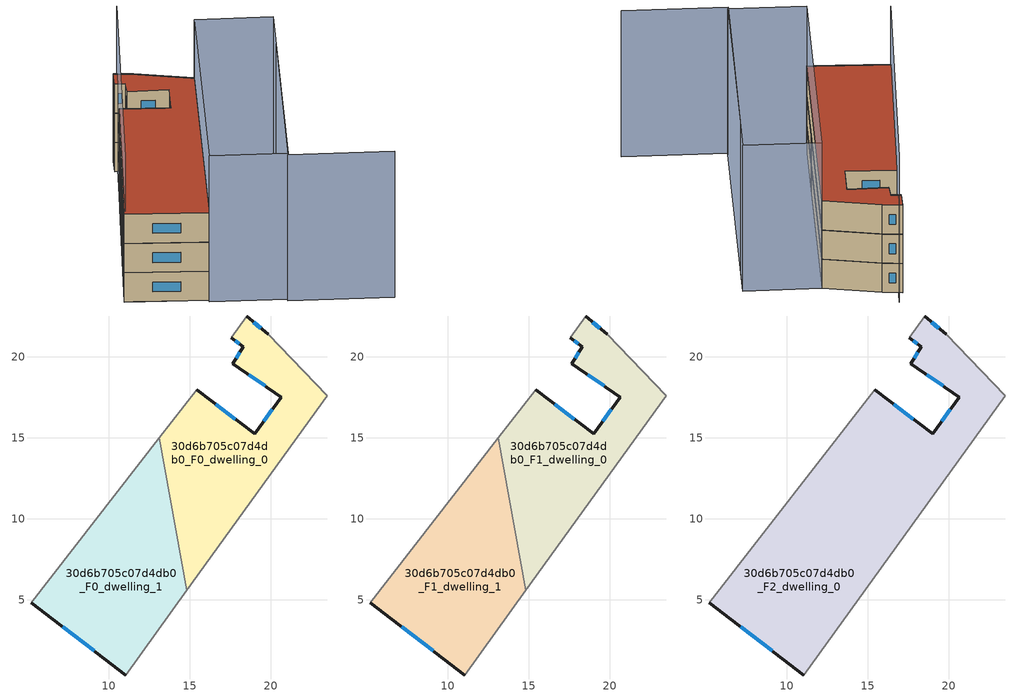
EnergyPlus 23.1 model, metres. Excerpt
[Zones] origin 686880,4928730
30d6b705c07d4db0_F0_dwelling_0
 floor ground (EU_floor_Construction): 14.82,5.6 23.48,17.61 19.84,21.4 18.52,22.52 17.58,21.18 18.3,20.62 17.66,19.58 20.66,17.52 19.01,15.26 15.43,17.97 13.12,14.99 z0
 wall outside (EU_wall_Construction): 18.52,22.52 19.84,21.4 / 15.43,17.97 19.01,15.26 20.66,17.52 17.66,19.58 18.3,20.62 17.58,21.18 z0:3
 wall adiabatic (EU_wall_Construction): 17.58,21.18 18.52,22.52 / 19.84,21.4 23.48,17.61 14.82,5.6 / 13.12,14.99 15.43,17.97 z0:3
 wall to 30d6b705c07d4db0_F0_dwelling_1 (EU_wall_Construction): 14.82,5.6 13.12,14.99 z0:3
 window (EU_Window_Construction): 18.96,22.14 19.4,21.77 / 16.62,17.06 17.81,16.16 / 19.56,16.01 20.11,16.76 / 19.66,18.2 18.66,18.89 / 17.87,19.92 18.08,20.27 / 18.06,20.8 17.82,20.99 z1:2
30d6b705c07d4db0_F0_dwelling_1
 floor ground (EU_floor_Construction): 11.05,0.37 14.82,5.6 13.12,14.99 5.24,4.82 z0
 wall outside (EU_wall_Construction): 11.05,0.37 5.24,4.82 z0:3
 wall adiabatic (EU_wall_Construction): 14.82,5.6 11.05,0.37 / 5.24,4.82 13.12,14.99 z0:3
 window (EU_Window_Construction): 9.11,1.85 7.17,3.33 z1:2
30d6b705c07d4db0_F1_dwelling_0
 floor to 30d6b705c07d4db0_F0_dwelling_0 (EU_floor_Construction): 14.82,5.6 23.48,17.61 19.84,21.4 18.52,22.52 17.58,21.18 18.3,20.62 17.66,19.58 20.66,17.52 19.01,15.26 15.43,17.97 13.12,14.99 z3
 wall outside (EU_wall_Construction): 18.52,22.52 19.84,21.4 / 15.43,17.97 19.01,15.26 20.66,17.52 17.66,19.58 18.3,20.62 17.58,21.18 z3:6
 wall adiabatic (EU_wall_Construction): 17.58,21.18 18.52,22.52 / 19.84,21.4 23.48,17.61 14.82,5.6 / 13.12,14.99 15.43,17.97 z3:6
 wall to 30d6b705c07d4db0_F1_dwelling_1 (EU_wall_Construction): 14.82,5.6 13.12,14.99 z3:6
 window (EU_Window_Construction): 18.96,22.14 19.4,21.77 / 16.62,17.06 17.81,16.16 / 19.56,16.01 20.11,16.76 / 19.66,18.2 18.66,18.89 / 17.87,19.92 18.08,20.27 / 18.06,20.8 17.82,20.99 z4:5
30d6b705c07d4db0_F1_dwelling_1
 floor to 30d6b705c07d4db0_F0_dwelling_1 (EU_floor_Construction): 11.05,0.37 14.82,5.6 13.12,14.99 5.24,4.82 z3
 wall outside (EU_wall_Construction): 11.05,0.37 5.24,4.82 z3:6
 wall adiabatic (EU_wall_Construction): 14.82,5.6 11.05,0.37 / 5.24,4.82 13.12,14.99 z3:6
 window (EU_Window_Construction): 9.11,1.85 7.17,3.33 z4:5
30d6b705c07d4db0_F2_dwelling_0
 floor to 30d6b705c07d4db0_F1_dwelling_0 (EU_floor_Construction): 14.82,5.6 23.48,17.61 19.84,21.4 18.52,22.52 17.58,21.18 18.3,20.62 17.66,19.58 20.66,17.52 19.01,15.26 15.43,17.97 13.12,14.99 z6
 floor to 30d6b705c07d4db0_F1_dwelling_1 (EU_floor_Construction): 11.05,0.37 14.82,5.6 13.12,14.99 5.24,4.82 z6
 wall outside (EU_wall_Construction): 18.52,22.52 19.84,21.4 / 11.05,0.37 5.24,4.82 / 15.43,17.97 19.01,15.26 20.66,17.52 17.66,19.58 18.3,20.62 17.58,21.18 z6:9
 wall adiabatic (EU_wall_Construction): 17.58,21.18 18.52,22.52 / 19.84,21.4 23.48,17.61 11.05,0.37 / 5.24,4.82 15.43,17.97 z6:9
 window (EU_Window_Construction): 18.06,20.8 17.82,20.99 / 18.96,22.14 19.4,21.77 / 9.11,1.85 7.17,3.33 / 16.62,17.06 17.81,16.16 / 19.56,16.01 20.11,16.76 / 19.66,18.2 18.66,18.89 / 17.87,19.92 18.08,20.27 z7:8
 roof outside (EU_roof_Construction): 19.84,21.4 23.48,17.61 11.05,0.37 5.24,4.82 15.43,17.97 19.01,15.26 20.66,17.52 17.66,19.58 18.3,20.62 17.58,21.18 18.52,22.52 z9
shading: 19.66,23.49 5.3,4.77 / 23.71,-9.34 16.26,-3.93 / 16.26,-3.93 29.01,13.6 / 10.93,0.2 23.48,17.61 / 23.48,17.61 29.01,13.62 / 29.01,13.62 16.46,-3.78 / 16.46,-3.78 10.93,0.2 z0:15
[Building]
EU S2 Campaign: North Axis=0; Terrain=City; Solar Distribution=FullExterior
[Site:Location]
Bologna: Latitude=44.5; Longitude=11.25; Time Zone=1; Elevation=37
[SizingPeriod:WeatherFileDays]
AnnualSizingPeriod: Begin Month=1; Begin Day of Month=1; End Month=12; End Day of Month=31; Day of Week for Start Day=Monday; Use Weather File Daylight Saving Period=No; Use Weather File Rain and Snow Indicators=No
[MATERIAL]
EU_InternalMass_Material: Roughness=MediumRough; Thickness=0.1; Conductivity=1; Density=1800; Specific Heat=900; Thermal Absorptance=0.9; Solar Absorptance=0.7; Visible Absorptance=0.7
[MATERIAL:NOMASS] Roughness=MediumRough; Thermal Absorptance=0.9; Solar Absorptance=0.7; Visible Absorptance=0.7
Name | Thermal Resistance
EU_wall_NoMass | 0.937881
EU_roof_NoMass | 0.548572
EU_floor_NoMass | 0.71348
[WINDOWMATERIAL:SIMPLEGLAZINGSYSTEM]
EU_Window_SimpleGlazing: UFactor=4.25633; Solar Heat Gain Coefficient=0.85; Visible Transmittance=0.85
[CONSTRUCTION]
EU_wall_Construction: EU_wall_NoMass
EU_roof_Construction: EU_roof_NoMass
EU_floor_Construction: EU_floor_NoMass
EU_InternalMass_Construction: EU_InternalMass_Material
EU_Window_Construction: EU_Window_SimpleGlazing
[ZONE] Type=1; Multiplier=1; Ceiling Height=autocalculate; Floor Area=autocalculate; Part of Total Floor Area=Yes
Name | Volume
30d6b705c07d4db0_F0_dwelling_0; 30d6b705c07d4db0_F1_dwelling_0 | 207.746
30d6b705c07d4db0_F2_dwelling_0 | 415.503
30d6b705c07d4db0_F0_dwelling_1; 30d6b705c07d4db0_F1_dwelling_1 | 207.75
[INTERNALMASS] Construction=EU_InternalMass_Construction
Name | Zone or ZoneList | Surface Area
30d6b705c07d4db0_F0_dwelling_0_EU_InternalMass | 30d6b705c07d4db0_F0_dwelling_0 | 69.2486
30d6b705c07d4db0_F0_dwelling_1_EU_InternalMass | 30d6b705c07d4db0_F0_dwelling_1 | 69.2499
30d6b705c07d4db0_F1_dwelling_0_EU_InternalMass | 30d6b705c07d4db0_F1_dwelling_0 | 69.2486
30d6b705c07d4db0_F1_dwelling_1_EU_InternalMass | 30d6b705c07d4db0_F1_dwelling_1 | 69.2499
30d6b705c07d4db0_F2_dwelling_0_EU_InternalMass | 30d6b705c07d4db0_F2_dwelling_0 | 138.501
[OTHEREQUIPMENT] Fuel Type=Electricity; Design Level Calculation Method=Watts/Area; Power per Zone Floor Area=1; Fraction Latent=0; Fraction Radiant=0; Fraction Lost=0; Carbon Dioxide Generation Rate=0; EndUse Subcategory=EU_Step8_InternalGains
Name | Zone or ZoneList or Space or SpaceList | Schedule
EU_Step8_InternalGain_30d6b705c07d4db0_F0_dwelling_0_f000 | 30d6b705c07d4db0_F0_dwelling_0 | EU_Step8_GainSchedule_30d6b705c07d4db0_F0_dwelling_0_f000
EU_Step8_InternalGain_30d6b705c07d4db0_F0_dwelling_1_f000 | 30d6b705c07d4db0_F0_dwelling_1 | EU_Step8_GainSchedule_30d6b705c07d4db0_F0_dwelling_1_f000
EU_Step8_InternalGain_30d6b705c07d4db0_F1_dwelling_0_f000 | 30d6b705c07d4db0_F1_dwelling_0 | EU_Step8_GainSchedule_30d6b705c07d4db0_F1_dwelling_0_f000
EU_Step8_InternalGain_30d6b705c07d4db0_F1_dwelling_1_f000 | 30d6b705c07d4db0_F1_dwelling_1 | EU_Step8_GainSchedule_30d6b705c07d4db0_F1_dwelling_1_f000
EU_Step8_InternalGain_30d6b705c07d4db0_F2_dwelling_0_f000 | 30d6b705c07d4db0_F2_dwelling_0 | EU_Step8_GainSchedule_30d6b705c07d4db0_F2_dwelling_0_f000
[ZONEVENTILATION:DESIGNFLOWRATE] Schedule=EU_AlwaysOn; Design Flow Rate Calculation Method=AirChanges/Hour; Air Changes per Hour=0.687892; Ventilation Type=Natural; Fan Pressure Rise=0; Fan Total Efficiency=1; Constant Term Coefficient=1; Temperature Term Coefficient=0; Velocity Term Coefficient=0; Velocity Squared Term Coefficient=0; Minimum Indoor Temperature=-100; Maximum Indoor Temperature=100; Delta Temperature=-100; Minimum Outdoor Temperature=-100; Maximum Outdoor Temperature=100; Maximum Wind Speed=40
Name | Zone or ZoneList or Space or SpaceList
EU_ConstantAir_30d6b705c07d4db0_F0_dwelling_0 | 30d6b705c07d4db0_F0_dwelling_0
EU_ConstantAir_30d6b705c07d4db0_F0_dwelling_1 | 30d6b705c07d4db0_F0_dwelling_1
EU_ConstantAir_30d6b705c07d4db0_F1_dwelling_0 | 30d6b705c07d4db0_F1_dwelling_0
EU_ConstantAir_30d6b705c07d4db0_F1_dwelling_1 | 30d6b705c07d4db0_F1_dwelling_1
EU_ConstantAir_30d6b705c07d4db0_F2_dwelling_0 | 30d6b705c07d4db0_F2_dwelling_0
[HVACTEMPLATE:THERMOSTAT] Constant Heating Setpoint=20; Constant Cooling Setpoint=50
EU_HeatOnly_30d6b705c07d4db0_F0_dwelling_0; EU_HeatOnly_30d6b705c07d4db0_F0_dwelling_1; EU_HeatOnly_30d6b705c07d4db0_F1_dwelling_0; EU_HeatOnly_30d6b705c07d4db0_F1_dwelling_1; EU_HeatOnly_30d6b705c07d4db0_F2_dwelling_0
[HVACTEMPLATE:ZONE:IDEALLOADSAIRSYSTEM] System Availability Schedule=EU_AlwaysOn; Maximum Heating Supply Air Temperature=50; Minimum Cooling Supply Air Temperature=13; Maximum Heating Supply Air Humidity Ratio=0.0156; Minimum Cooling Supply Air Humidity Ratio=0.0077; Heating Limit=NoLimit; Cooling Limit=NoLimit; Heating Availability Schedule=EU_AlwaysOn; Cooling Availability Schedule=EU_CoolingOff; Dehumidification Control Type=ConstantSensibleHeatRatio; Cooling Sensible Heat Ratio=0.7; Dehumidification Setpoint=60; Humidification Control Type=None; Humidification Setpoint=30; Outdoor Air Method=None; Outdoor Air Flow Rate per Person=0.00944; Outdoor Air Flow Rate per Zone Floor Area=0; Outdoor Air Flow Rate per Zone=0; Demand Controlled Ventilation Type=None; Outdoor Air Economizer Type=NoEconomizer; Heat Recovery Type=None; Sensible Heat Recovery Effectiveness=0.7; Latent Heat Recovery Effectiveness=0.65
Name | Template Thermostat
30d6b705c07d4db0_F0_dwelling_0 | EU_HeatOnly_30d6b705c07d4db0_F0_dwelling_0
30d6b705c07d4db0_F0_dwelling_1 | EU_HeatOnly_30d6b705c07d4db0_F0_dwelling_1
30d6b705c07d4db0_F1_dwelling_0 | EU_HeatOnly_30d6b705c07d4db0_F1_dwelling_0
30d6b705c07d4db0_F1_dwelling_1 | EU_HeatOnly_30d6b705c07d4db0_F1_dwelling_1
30d6b705c07d4db0_F2_dwelling_0 | EU_HeatOnly_30d6b705c07d4db0_F2_dwelling_0
[SIZING:ZONE] Zone Cooling Design Supply Air Temperature Input Method=SupplyAirTemperature; Zone Cooling Design Supply Air Temperature=13; Zone Heating Design Supply Air Temperature Input Method=SupplyAirTemperature; Zone Heating Design Supply Air Temperature=50; Zone Cooling Design Supply Air Humidity Ratio=0.008; Zone Heating Design Supply Air Humidity Ratio=0.008; Cooling Design Air Flow Method=DesignDay; Cooling Design Air Flow Rate=0; Cooling Minimum Air Flow per Zone Floor Area=0.000762; Cooling Minimum Air Flow=0; Cooling Minimum Air Flow Fraction=0.2; Heating Design Air Flow Method=DesignDay; Heating Design Air Flow Rate=0; Heating Maximum Air Flow per Zone Floor Area=0.002032; Heating Maximum Air Flow=0.141576; Heating Maximum Air Flow Fraction=0.3; Account for Dedicated Outdoor Air System=No; Dedicated Outdoor Air System Control Strategy=NeutralSupplyAir; Dedicated Outdoor Air Low Setpoint Temperature for Design=autosize; Dedicated Outdoor Air High Setpoint Temperature for Design=autosize; Zone Load Sizing Method=Sensible Load Only No Latent Load; Zone Latent Cooling Design Supply Air Humidity Ratio Input Method=HumidityRatioDifference; Zone Cooling Design Supply Air Humidity Ratio Difference=0.005; Zone Latent Heating Design Supply Air Humidity Ratio Input Method=HumidityRatioDifference; Zone Humidification Design Supply Air Humidity Ratio Difference=0.005
30d6b705c07d4db0_F0_dwelling_0; 30d6b705c07d4db0_F0_dwelling_1; 30d6b705c07d4db0_F1_dwelling_0; 30d6b705c07d4db0_F1_dwelling_1; 30d6b705c07d4db0_F2_dwelling_0
[SCHEDULE:CONSTANT]
Name | Hourly Value
EU_AlwaysOn | 1
EU_CoolingOff | 0
[SCHEDULE:FILE] Column Number=1; Rows to Skip at Top=0; Number of Hours of Data=8760; Column Separator=Comma; Interpolate to Timestep=No; Minutes per Item=60; Adjust Schedule for Daylight Savings=Yes
Name | File
EU_Step8_GainSchedule_30d6b705c07d4db0_F0_dwelling_0_f000 | ../../schedules/30d6b705c07d4db0/30d6b705c07d4db0_F0_dwelling_0_f000_gain.csv
EU_Step8_GainSchedule_30d6b705c07d4db0_F0_dwelling_1_f000 | ../../schedules/30d6b705c07d4db0/30d6b705c07d4db0_F0_dwelling_1_f000_gain.csv
EU_Step8_GainSchedule_30d6b705c07d4db0_F1_dwelling_0_f000 | ../../schedules/30d6b705c07d4db0/30d6b705c07d4db0_F1_dwelling_0_f000_gain.csv
EU_Step8_GainSchedule_30d6b705c07d4db0_F1_dwelling_1_f000 | ../../schedules/30d6b705c07d4db0/30d6b705c07d4db0_F1_dwelling_1_f000_gain.csv
EU_Step8_GainSchedule_30d6b705c07d4db0_F2_dwelling_0_f000 | ../../schedules/30d6b705c07d4db0/30d6b705c07d4db0_F2_dwelling_0_f000_gain.csv
